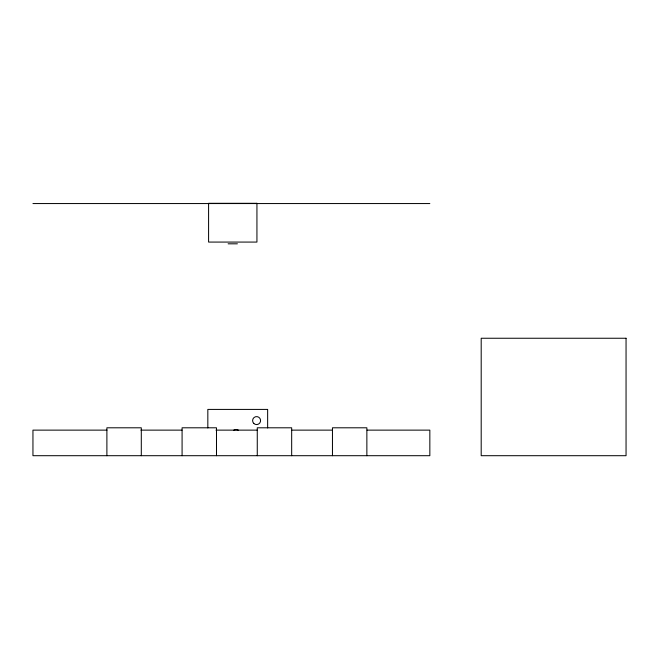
<?xml version="1.0" encoding="UTF-8"?>
<svg xmlns="http://www.w3.org/2000/svg" width="659" height="659" viewBox="0 0 659 659"><rect width="100%" height="100%" fill="white"/><g stroke="black" fill="none" stroke-linecap="round" stroke-linejoin="round"><path stroke-width="0.99" d="M32.95 203.557L429.841 203.557M228.129 243.814L237.397 243.814M106.98 430.129L32.95 430.129L32.95 455.699L429.841 455.699L429.841 430.129L367.121 430.129M140.911 430.129L182.041 430.129M215.971 430.129L257.101 430.129M292.061 430.129L332.161 430.129M366.865 455.699L366.865 427.798L332.457 427.798L332.457 455.699M291.673 455.699L291.673 427.798L257.265 427.798L257.265 455.699M267.645 427.93L267.645 409.412L207.832 409.412L207.832 427.93M216.49 455.699L216.49 427.798L182.082 427.798L182.082 455.699M141.298 455.699L141.298 427.798L106.89 427.798L106.89 455.699M233.657 430.261A4.868 4.868 0 0 1 238.533 430.286M256.936 203.302L208.59 203.302L208.59 242.075L256.936 242.075L256.936 203.302M626.05 338.248L481.194 338.248L481.194 455.699L626.05 455.699L626.05 338.248M253.773 423.416A3.995 3.995 0 0 0 260.453 421.62A3.995 3.995 0 0 0 255.56 416.735A3.995 3.995 0 0 0 253.773 423.416"/></g></svg>
